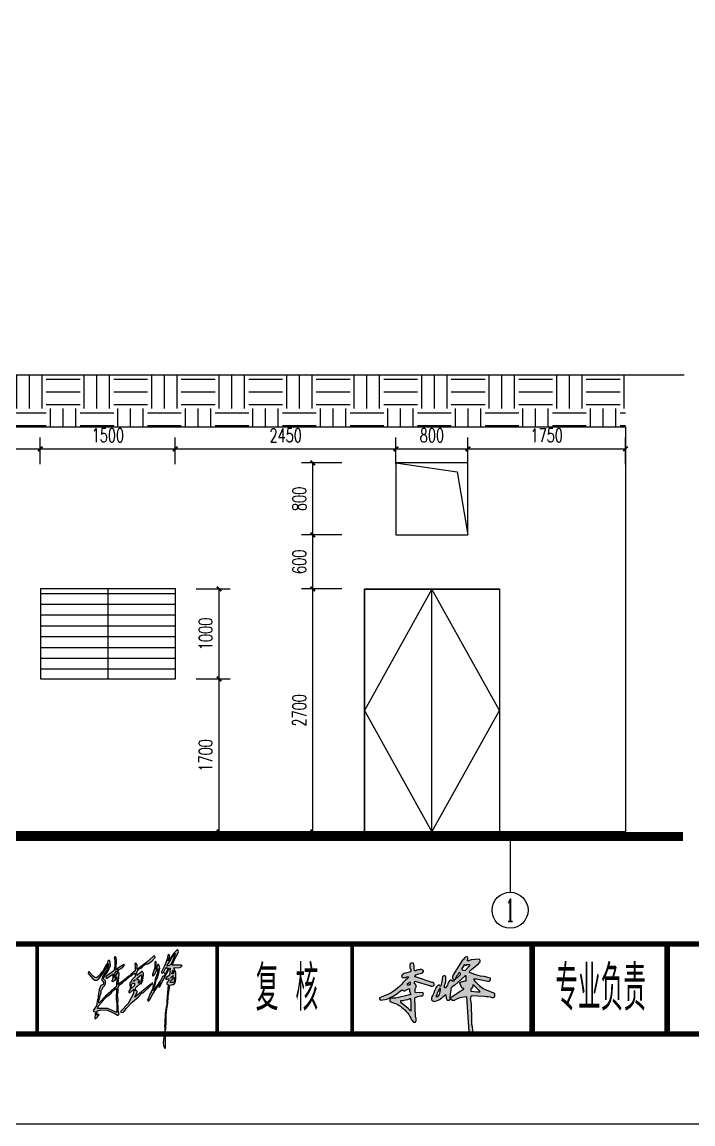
# Model space of a CAD drawing. Extents: x 45837 to 287007, y -98586 to 328021.
# Drawn here: x 144101 to 151556, y -39186 to -26942 of the extents above; entities that cross this region are included whole.
import ezdxf
from ezdxf.enums import TextEntityAlignment as Align

# ---------------------------------------------------------------- set-up
doc = ezdxf.new("R2010")
doc.units = 0
doc.header["$LTSCALE"] = 1000
doc.header["$MEASUREMENT"] = 0
for name, color, linetype in [('AXIS', 3, 'Continuous'), ('AXIS_TEXT', 7, 'Continuous'), ('DIM_SYMB', 3, 'Continuous'), ('HIDE_B', 7, 'Continuous'), ('PUB_DIM', 3, 'Continuous'), ('QQ', 8, 'Continuous'), ('WALL', 9, 'Continuous'), ('图框', 7, 'Continuous'), ('ＦＨＤＩ', 4, 'Continuous')]:
    doc.layers.add(name, color=color, linetype=linetype)
doc.styles.add('_TCH_AXIS', font='COMPLEX', dxfattribs={"bigfont": 'GBCBIG'})
doc.styles.add('COMPLEX', font='COMPLEX')
doc.styles.add('DIM_FONT', font='SIMPLEX', dxfattribs={"width": 0.7, "bigfont": 'GBCBIG'})
doc.styles.get("Standard").update_dxf_attribs({"font": 'gbenor.shx', "bigfont": 'gbcbig.shx'})
doc.dimstyles.new('DIMN50', dxfattribs={"dimscale": 0.5, "dimtxt": 300, "dimasz": 100, "dimexe": 250, "dimexo": 300, "dimgap": 150, "dimtad": 1, "dimdec": 0, "dimzin": 0, "dimdsep": 46, "dimtxsty": 'DIM_FONT', "dimblk": 'ARCHTICK', "dimcen": 0.09, "dimclrt": 7, "dimazin": 2, "dimtfac": 1, "dimtdec": 0, "dimtix": 1, "dimtmove": 2, "dimatfit": 3, "dimldrblk": 'ARCHTICK', "dimfxl": 0, "dimtolj": 1, "dimtzin": 0, "dimarcsym": 0})

# ---------------------------------------------------------------- blocks, each defined once
blk = doc.blocks.new('dwe')
at = {"linetype": 'Continuous'}
h = blk.add_hatch(color=256, dxfattribs=at)
h.paths.add_polyline_path([(32168.211, 20455.517), (32168.241, 20455.539, -0.076928), (32168.279, 20455.581, 0.343108), (32168.261, 20455.634), (32168.259, 20455.641), (32168.098, 20455.626, 0.082763), (32168.019, 20455.601), (32167.999, 20455.601), (32167.999, 20455.631), (32168.009, 20455.631), (32168.009, 20455.681, 0.433644), (32167.913, 20455.649, -0.083988), (32167.883, 20455.609), (32167.683, 20455.289, 0.241959), (32167.666, 20455.209, 0.088677), (32167.692, 20455.188), (32167.728, 20455.205, 0.005615), (32167.732, 20455.206), (32167.753, 20455.259, 0.154483), (32167.799, 20455.331, -1.209197), (32167.826, 20455.284, -0.109257), (32167.801, 20455.257, -0.116079), (32167.732, 20455.206), (32167.724, 20455.186, 0.148804), (32167.689, 20455.151), (32167.659, 20455.151), (32167.656, 20455.159, 0.636863), (32167.601, 20455.159, 0.220295), (32167.554, 20455.063), (32167.509, 20455.001), (32167.489, 20455.001), (32167.489, 20455.061), (32167.503, 20455.09), (32167.519, 20455.141), (32167.519, 20455.251), (32167.506, 20455.259, 0.524003), (32167.444, 20455.25), (32167.434, 20455.191), (32167.409, 20455.041), (32167.389, 20455.041), (32167.386, 20455.049, 0.551868), (32167.326, 20455.044, 0.11852), (32167.275, 20454.953, 0.071169), (32167.244, 20454.872), (32167.226, 20454.844, 0.10155), (32167.204, 20454.793, 0.705859), (32167.28, 20454.707, 0.161527), (32167.499, 20454.851), (32167.519, 20454.851), (32167.524, 20454.772), (32167.541, 20454.744), (32167.549, 20454.731), (32167.599, 20454.731), (32167.609, 20454.751), (32167.639, 20454.751), (32167.649, 20454.731), (32167.709, 20454.731, -0.124355), (32167.928, 20454.806), (32167.979, 20454.811), (32168.014, 20454.241), (32168.024, 20454.042, 0.594077), (32168.096, 20454.014, 0.243104), (32168.119, 20454.081, -0.084195), (32168.094, 20454.301), (32168.084, 20454.631), (32168.074, 20454.731), (32168.069, 20454.731, -0.200858), (32168.089, 20454.831), (32168.369, 20454.816, -0.063439), (32168.549, 20454.791, 0.343108), (32168.601, 20454.809), (32168.609, 20454.811), (32168.609, 20454.881), (32168.397, 20454.957), (32168.381, 20454.965, -0.084673), (32168.261, 20455.054, 0.071442), (32168.234, 20455.076), (32168.191, 20455.124, -0.149027), (32168.139, 20455.201), (32168.199, 20455.201), (32168.449, 20455.151), (32168.489, 20455.151, -0.295923), (32168.509, 20455.171), (32168.509, 20455.221), (32168.368, 20455.256), (32168.29, 20455.266, -0.064135), (32168.087, 20455.327), (32168.039, 20455.341, -0.249173), (32168.071, 20455.399), (32168.086, 20455.414)])
h.paths.add_polyline_path([(32168.049, 20455.491), (32168.041, 20455.489), (32167.949, 20455.391), (32167.869, 20455.401), (32167.869, 20455.431), (32167.886, 20455.454), (32167.915, 20455.493), (32167.919, 20455.511), (32167.949, 20455.511), (32167.949, 20455.501), (32167.969, 20455.501), (32167.969, 20455.511), (32168.049, 20455.511)], flags=16)
h.paths.add_polyline_path([(32167.969, 20455.271), (32167.969, 20455.161), (32167.938, 20455.156, 0.064743), (32167.841, 20455.127, 0.693991), (32167.834, 20455.09), (32167.851, 20455.054), (32167.87, 20455.006), (32167.897, 20454.997), (32167.919, 20454.991), (32167.919, 20454.971, 0.179878), (32167.871, 20454.949), (32167.851, 20454.937), (32167.636, 20454.794), (32167.629, 20454.771), (32167.609, 20454.771), (32167.614, 20454.872), (32167.624, 20454.951, -0.325645), (32167.681, 20455.039), (32167.716, 20455.064), (32167.936, 20455.264), (32167.939, 20455.271)], flags=16)
h.paths.add_polyline_path([(32168.119, 20455.071, -0.181335), (32168.156, 20455.049), (32168.173, 20455.023), (32168.266, 20454.939), (32168.279, 20454.911), (32168.22, 20454.916), (32168.069, 20454.931), (32168.069, 20454.981, 0.293881)], flags=16)
h.paths.add_polyline_path([(32167.399, 20454.991), (32167.399, 20454.961), (32167.384, 20454.882, -0.295272), (32167.299, 20454.801), (32167.299, 20454.831, 0.067267), (32167.325, 20454.883), (32167.343, 20454.93, 0.163021), (32167.369, 20454.971), (32167.379, 20454.966), (32167.379, 20454.991)], flags=16)
h = blk.add_hatch(color=256, dxfattribs=at)
h.paths.add_polyline_path([(32166.859, 20455.021, 0.138813), (32166.844, 20455.08, 0.305012), (32166.819, 20455.091, -0.192582), (32166.829, 20455.151), (32167.178, 20455.047), (32167.179, 20455.041, 0.254771), (32167.259, 20455.061, 0.439902), (32167.211, 20455.125), (32166.866, 20455.239, 0.288836), (32166.829, 20455.251, -0.33185), (32166.89, 20455.307), (32166.978, 20455.326, 0.248777), (32167.013, 20455.359), (32167.019, 20455.361), (32167.019, 20455.391), (32167.006, 20455.399, 0.156902), (32166.949, 20455.421, -0.226549), (32166.938, 20455.406, 0.203273), (32166.849, 20455.381), (32166.819, 20455.381), (32166.814, 20455.442, 0.141014), (32166.799, 20455.551, 0.181335), (32166.719, 20455.531), (32166.719, 20455.441, -0.388078), (32166.731, 20455.359), (32166.62, 20455.327, 0.123602), (32166.566, 20455.304, 0.460019), (32166.549, 20455.231), (32166.619, 20455.231), (32166.649, 20455.251), (32166.689, 20455.251), (32166.689, 20455.231), (32166.656, 20455.204), (32166.631, 20455.179, -0.071068), (32166.566, 20455.124, -0.129017), (32166.191, 20454.837), (32166.039, 20454.781, 0.313509), (32166.056, 20454.739), (32166.059, 20454.731, 0.126518), (32166.277, 20454.786), (32166.297, 20454.795, 0.073631), (32166.529, 20454.951), (32166.569, 20454.951), (32166.569, 20454.941, 0.306384), (32166.63, 20454.957, 0.101225), (32166.689, 20454.981), (32166.709, 20454.981, 0.192884), (32166.729, 20454.881), (32166.729, 20454.851), (32166.711, 20454.847), (32166.409, 20454.771), (32166.289, 20454.771, -0.295923), (32166.269, 20454.751), (32166.269, 20454.701), (32166.39, 20454.656), (32166.417, 20454.647, -0.097505), (32166.536, 20454.569, -0.139219), (32166.756, 20454.289), (32166.799, 20454.241), (32166.839, 20454.241), (32166.859, 20454.271), (32166.859, 20454.331), (32166.844, 20454.36), (32166.829, 20454.781), (32166.857, 20454.795, -0.122446), (32166.998, 20454.826, 0.488889), (32166.999, 20454.901), (32166.839, 20454.891, -0.138685), (32166.834, 20454.962, -0.251793)])
h.paths.add_polyline_path([(32166.729, 20455.081), (32166.7, 20455.077), (32166.699, 20455.071), (32166.659, 20455.071), (32166.659, 20455.091, 0.200858), (32166.699, 20455.121), (32166.729, 20455.121)], flags=16)
h.paths.add_polyline_path([(32166.739, 20454.761), (32166.744, 20454.652), (32166.749, 20454.491, -0.10594), (32166.681, 20454.544), (32166.676, 20454.549), (32166.527, 20454.677), (32166.509, 20454.681), (32166.509, 20454.711, 0.075528), (32166.718, 20454.756)], flags=16)
at = {"color": 7, "linetype": 'Continuous'}
for points in [[(32167.692, 20455.188), (32167.728, 20455.205, 0.121773), (32167.801, 20455.257, 0.109257), (32167.826, 20455.284, 1.209197), (32167.799, 20455.331, -0.154483), (32167.753, 20455.259), (32167.724, 20455.186, 0.148804), (32167.689, 20455.151), (32167.659, 20455.151), (32167.656, 20455.159, 0.636863), (32167.601, 20455.159, 0.220295), (32167.554, 20455.063), (32167.509, 20455.001), (32167.489, 20455.001), (32167.489, 20455.061), (32167.503, 20455.09), (32167.519, 20455.141), (32167.519, 20455.251), (32167.506, 20455.259, 0.524003), (32167.444, 20455.25), (32167.434, 20455.191), (32167.409, 20455.041), (32167.389, 20455.041), (32167.386, 20455.049, 0.551868), (32167.326, 20455.044, 0.11852), (32167.275, 20454.953, 0.071169), (32167.244, 20454.872), (32167.226, 20454.844, 0.10155), (32167.204, 20454.793, 0.705859), (32167.28, 20454.707, 0.161527), (32167.499, 20454.851), (32167.519, 20454.851), (32167.524, 20454.772), (32167.541, 20454.744), (32167.549, 20454.731), (32167.599, 20454.731), (32167.609, 20454.751), (32167.639, 20454.751), (32167.649, 20454.731), (32167.709, 20454.731, -0.124355), (32167.928, 20454.806), (32167.979, 20454.811), (32168.014, 20454.241), (32168.024, 20454.042, 0.594077), (32168.096, 20454.014, 0.243104), (32168.119, 20454.081, -0.084195), (32168.094, 20454.301), (32168.084, 20454.631), (32168.074, 20454.731), (32168.069, 20454.731, -0.200858), (32168.089, 20454.831), (32168.369, 20454.816, -0.063439), (32168.549, 20454.791, 0.343108), (32168.601, 20454.809), (32168.609, 20454.811), (32168.609, 20454.881), (32168.397, 20454.957), (32168.381, 20454.965, -0.084673), (32168.261, 20455.054, 0.071442), (32168.234, 20455.076), (32168.191, 20455.124, -0.149027), (32168.139, 20455.201), (32168.199, 20455.201), (32168.449, 20455.151), (32168.489, 20455.151, -0.295923), (32168.509, 20455.171), (32168.509, 20455.221), (32168.368, 20455.256), (32168.29, 20455.266, -0.064135), (32168.087, 20455.327), (32168.039, 20455.341, -0.249173), (32168.071, 20455.399), (32168.086, 20455.414), (32168.211, 20455.517), (32168.241, 20455.539, -0.076928), (32168.279, 20455.581, 0.343108), (32168.261, 20455.634), (32168.259, 20455.641), (32168.098, 20455.626, 0.082763), (32168.019, 20455.601), (32167.999, 20455.601), (32167.999, 20455.631), (32168.009, 20455.631), (32168.009, 20455.681, 0.433644), (32167.913, 20455.649, -0.083988), (32167.883, 20455.609), (32167.683, 20455.289, 0.241959), (32167.666, 20455.209, 0.088677), (32167.692, 20455.188, 0.088677)], [(32167.379, 20454.966), (32167.369, 20454.971, -0.163021), (32167.343, 20454.93), (32167.325, 20454.883, -0.067267), (32167.299, 20454.831), (32167.299, 20454.801, 0.295272), (32167.384, 20454.882), (32167.399, 20454.961), (32167.399, 20454.991), (32167.379, 20454.991), (32167.379, 20454.966)]]:
    blk.add_lwpolyline(points, format="xyb", close=True, dxfattribs=at)
for points in [[(32166.289, 20454.771, -0.295923), (32166.269, 20454.751), (32166.269, 20454.701), (32166.39, 20454.656), (32166.417, 20454.647, -0.097505), (32166.536, 20454.569, -0.139219), (32166.756, 20454.289), (32166.799, 20454.241), (32166.839, 20454.241), (32166.859, 20454.271), (32166.859, 20454.331), (32166.844, 20454.36), (32166.829, 20454.781), (32166.857, 20454.795, -0.122446), (32166.998, 20454.826, 0.488889), (32166.999, 20454.901), (32166.839, 20454.891, -0.138685), (32166.834, 20454.962, -0.251793), (32166.859, 20455.021, 0.138813), (32166.844, 20455.08, 0.305012), (32166.819, 20455.091, -0.192582), (32166.829, 20455.151), (32167.178, 20455.047), (32167.179, 20455.041, 0.254771), (32167.259, 20455.061, 0.439902), (32167.211, 20455.125), (32166.866, 20455.239, 0.288836), (32166.829, 20455.251, -0.33185), (32166.89, 20455.307), (32166.978, 20455.326, 0.248777), (32167.013, 20455.359), (32167.019, 20455.361), (32167.019, 20455.391), (32167.006, 20455.399, 0.156902), (32166.949, 20455.421, -0.226549), (32166.938, 20455.406, 0.203273), (32166.849, 20455.381), (32166.819, 20455.381), (32166.814, 20455.442, 0.141014), (32166.799, 20455.551, 0.181335), (32166.719, 20455.531), (32166.719, 20455.441, -0.388078), (32166.731, 20455.359), (32166.62, 20455.327, 0.123602), (32166.566, 20455.304, 0.460019), (32166.549, 20455.231), (32166.619, 20455.231), (32166.649, 20455.251), (32166.689, 20455.251), (32166.689, 20455.231), (32166.656, 20455.204), (32166.631, 20455.179, -0.071068), (32166.566, 20455.124, -0.129017), (32166.191, 20454.837), (32166.039, 20454.781, 0.313509), (32166.056, 20454.739), (32166.059, 20454.731, 0.126518), (32166.277, 20454.786), (32166.297, 20454.795, 0.073631), (32166.529, 20454.951), (32166.569, 20454.951), (32166.569, 20454.941, 0.306384), (32166.63, 20454.957, 0.101225), (32166.689, 20454.981), (32166.709, 20454.981, 0.192884), (32166.729, 20454.881), (32166.729, 20454.851), (32166.711, 20454.847), (32166.409, 20454.771), (32166.289, 20454.771), (32166.279, 20454.781)], [(32167.629, 20454.771), (32167.636, 20454.794), (32167.851, 20454.937), (32167.871, 20454.949, -0.179878), (32167.919, 20454.971), (32167.919, 20454.991), (32167.897, 20454.997), (32167.87, 20455.006), (32167.851, 20455.054), (32167.834, 20455.09, -0.693991), (32167.841, 20455.127, -0.064743), (32167.938, 20455.156), (32167.969, 20455.161), (32167.969, 20455.271), (32167.939, 20455.271), (32167.936, 20455.264), (32167.716, 20455.064), (32167.681, 20455.039, 0.325645), (32167.624, 20454.951), (32167.614, 20454.872), (32167.609, 20454.771), (32167.629, 20454.771)], [(32166.699, 20455.071), (32166.7, 20455.077), (32166.729, 20455.081), (32166.729, 20455.121), (32166.699, 20455.121, -0.200858), (32166.659, 20455.091), (32166.659, 20455.071), (32166.699, 20455.071)], [(32168.279, 20454.911), (32168.266, 20454.939), (32168.173, 20455.023), (32168.156, 20455.049, 0.181335), (32168.119, 20455.071, -0.293881), (32168.069, 20454.981), (32168.069, 20454.931), (32168.22, 20454.916), (32168.279, 20454.911)], [(32166.749, 20454.491), (32166.744, 20454.652), (32166.739, 20454.761), (32166.718, 20454.756, -0.075528), (32166.509, 20454.711), (32166.509, 20454.681), (32166.527, 20454.677), (32166.676, 20454.549), (32166.681, 20454.544, 0.10594), (32166.749, 20454.491)]]:
    blk.add_lwpolyline(points, format="xyb", dxfattribs=at)
blk.add_lwpolyline([(32167.949, 20455.391), (32168.041, 20455.489), (32168.049, 20455.491), (32168.049, 20455.511), (32167.969, 20455.511), (32167.969, 20455.501), (32167.949, 20455.501), (32167.949, 20455.511), (32167.919, 20455.511), (32167.915, 20455.493), (32167.886, 20455.454), (32167.869, 20455.431), (32167.869, 20455.401), (32167.949, 20455.391)], dxfattribs=at)
blk = doc.blocks.new('chf')
at = {"linetype": 'Continuous'}
h = blk.add_hatch(color=4, dxfattribs=at)
h.paths.add_polyline_path([(283, 254), (289, 260), (293, 268), (292, 278), (288, 281), (286, 285), (288, 291), (301, 310), (310, 331), (309, 343), (305, 349), (301, 347), (298, 338), (292, 329), (282, 309), (279, 307), (272, 296), (261, 288), (256, 289), (250, 293), (236, 309), (233, 308), (232, 303), (248, 284), (256, 280), (263, 280), (269, 284), (286, 306), (304, 336), (298, 317), (284, 296), (279, 281), (286, 272), (286, 267), (284, 264), (276, 261), (271, 247), (267, 225), (267, 216), (265, 212), (261, 191), (250, 174), (252, 171), (258, 170), (255, 150), (255, 147), (258, 145), (265, 152), (270, 160), (266, 162), (264, 158), (262, 159), (264, 173), (276, 176), (298, 175), (323, 165), (334, 158), (336, 158), (340, 163), (337, 173), (337, 188), (335, 198), (336, 210), (334, 231), (336, 238), (336, 255), (341, 263), (351, 270), (356, 276), (363, 279), (377, 292), (384, 296), (387, 300), (396, 304), (396, 292), (383, 280), (383, 273), (379, 273), (377, 270), (378, 248), (373, 241), (373, 237), (377, 236), (391, 248), (390, 233), (371, 199), (346, 172), (346, 167), (355, 169), (361, 175), (364, 181), (385, 203), (406, 220), (420, 235), (423, 236), (449, 260), (452, 265), (450, 266), (411, 233), (394, 221), (403, 238), (401, 244), (396, 242), (398, 254), (401, 258), (403, 258), (414, 268), (416, 267), (419, 270), (419, 273), (422, 278), (421, 283), (423, 286), (424, 302), (421, 310), (419, 310), (402, 296), (401, 304), (403, 310), (410, 319), (419, 322), (425, 330), (435, 336), (439, 336), (454, 347), (465, 358), (464, 363), (463, 364), (458, 362), (436, 342), (403, 317), (403, 333), (398, 339), (394, 336), (396, 325), (396, 312), (380, 299), (376, 294), (373, 294), (359, 281), (337, 264), (340, 301), (338, 308), (335, 309), (323, 288), (326, 305), (331, 311), (353, 325), (359, 332), (356, 334), (334, 320), (332, 317), (327, 316), (329, 320), (331, 348), (330, 357), (327, 361), (325, 361), (323, 358), (325, 350), (325, 328), (322, 312), (297, 295), (294, 291), (294, 288), (296, 286), (299, 286), (301, 289), (319, 301), (317, 281), (315, 278), (315, 276), (318, 275), (326, 281), (329, 286), (329, 290), (332, 291), (331, 258), (292, 224), (270, 201), (268, 202), (269, 209), (273, 217), (272, 220), (278, 236), (278, 245), (282, 249)])
h.paths.add_polyline_path([(297, 223), (304, 227), (313, 235), (313, 237), (318, 243), (329, 251), (331, 250), (330, 213), (332, 197), (332, 167), (299, 181), (265, 181), (268, 190), (286, 210), (287, 213)], flags=16)
h.paths.add_polyline_path([(382, 251), (383, 264), (386, 268), (389, 269), (393, 269), (393, 261)], flags=16)
h.paths.add_polyline_path([(390, 277), (394, 281), (395, 281), (395, 279), (392, 276)], flags=16)
h.paths.add_polyline_path([(402, 280), (402, 287), (416, 298), (417, 298), (418, 296), (416, 278), (408, 269), (406, 269), (409, 275), (409, 280), (407, 282)], flags=16)
h.paths.add_polyline_path([(508, 291), (506, 291), (501, 285), (503, 282), (513, 285), (512, 279), (506, 270), (506, 266), (510, 264), (505, 209), (505, 193), (503, 188), (503, 180), (501, 176), (502, 171), (500, 166), (499, 129), (497, 121), (499, 112), (497, 93), (498, 83), (495, 80), (493, 63), (494, 51), (499, 43), (501, 44), (501, 98), (503, 132), (503, 159), (505, 180), (509, 199), (510, 223), (516, 262), (525, 265), (530, 264), (534, 270), (537, 283), (537, 305), (530, 322), (551, 324), (559, 328), (556, 332), (524, 332), (533, 354), (544, 372), (546, 379), (544, 385), (542, 386), (530, 373), (511, 345), (510, 347), (513, 352), (513, 356), (515, 358), (516, 363), (512, 369), (509, 366), (508, 356), (499, 332), (486, 306), (490, 304), (495, 309), (503, 325), (506, 321), (510, 321), (498, 297), (494, 292), (493, 294), (490, 292), (487, 283), (477, 269), (479, 267), (483, 271), (477, 258), (478, 255), (481, 257), (504, 302), (507, 305), (515, 321), (517, 321), (515, 297)])
h.paths.add_polyline_path([(520, 290), (526, 295), (527, 296), (527, 293), (519, 286)], flags=16)
h.paths.add_polyline_path([(523, 301), (526, 313), (527, 314), (530, 307), (526, 302)], flags=16)
h.paths.add_polyline_path([(530, 289), (532, 289), (531, 275), (528, 272), (517, 272), (521, 279), (526, 283)], flags=16)
h.paths.add_polyline_path([(507, 328), (507, 332), (517, 345), (524, 359), (535, 371), (536, 372), (524, 343), (518, 333), (514, 330)], flags=16)
h.paths.add_polyline_path([(467, 317), (469, 325), (468, 343), (466, 344), (464, 342), (464, 323), (459, 310), (456, 299), (456, 296), (458, 294), (464, 300), (471, 315), (475, 320), (472, 302), (465, 282), (463, 269), (457, 256), (457, 251), (451, 240), (451, 236), (448, 233), (442, 217), (438, 211), (439, 207), (446, 212), (454, 228), (478, 264), (477, 268), (458, 243), (459, 250), (465, 263), (470, 282), (474, 290), (474, 295), (476, 298), (481, 321), (479, 331), (476, 334), (474, 334), (469, 319)])
h.paths.add_polyline_path([(499, 304), (498, 305), (496, 303), (497, 301)], flags=17)
h.paths.add_polyline_path([(457, 269), (455, 270), (452, 266), (454, 265)], flags=17)
at = {"color": 4, "linetype": 'Continuous', "elevation": 15644317}
for points in [[(544, 385), (542, 386), (530, 373), (511, 345), (510, 347), (513, 352), (513, 356), (515, 358), (516, 363), (512, 369), (509, 366), (508, 356), (499, 332), (486, 306), (490, 304), (495, 309), (503, 325), (506, 321), (510, 321), (498, 297), (494, 292), (493, 294), (490, 292), (487, 283), (477, 269), (479, 267), (483, 271), (477, 258), (478, 255), (481, 257), (504, 302), (507, 305), (515, 321), (517, 321), (515, 297), (508, 291), (506, 291), (501, 285), (503, 282), (513, 285), (512, 279), (506, 270), (506, 266), (510, 264), (505, 209), (505, 193), (503, 188), (503, 180), (501, 176), (502, 171), (500, 166), (499, 129), (497, 121), (499, 112), (497, 93), (498, 83), (495, 80), (493, 63), (494, 51), (499, 43), (501, 44), (501, 98), (503, 132), (503, 159), (505, 180), (509, 199), (510, 223), (516, 262), (525, 265), (530, 264), (534, 270), (537, 283), (537, 305), (530, 322), (551, 324), (559, 328), (556, 332), (524, 332), (533, 354), (544, 372), (546, 379), (544, 385)], [(464, 363), (463, 364), (458, 362), (436, 342), (403, 317), (403, 333), (398, 339), (394, 336), (396, 325), (396, 312), (380, 299), (376, 294), (373, 294), (359, 281), (337, 264), (340, 301), (338, 308), (335, 309), (323, 288), (326, 305), (331, 311), (353, 325), (359, 332), (356, 334), (334, 320), (332, 317), (327, 316), (329, 320), (331, 348), (330, 357), (327, 361), (325, 361), (323, 358), (325, 350), (325, 328), (322, 312), (297, 295), (294, 291), (294, 288), (296, 286), (299, 286), (301, 289), (319, 301), (317, 281), (315, 278), (315, 276), (318, 275), (326, 281), (329, 286), (329, 290), (332, 291), (331, 258), (292, 224), (270, 201), (268, 202), (269, 209), (273, 217), (272, 220), (278, 236), (278, 245), (282, 249), (283, 254), (289, 260), (293, 268), (292, 278), (288, 281), (286, 285), (288, 291), (301, 310), (310, 331), (309, 343), (305, 349), (301, 347), (298, 338), (292, 329), (282, 309), (279, 307), (272, 296), (261, 288), (256, 289), (250, 293), (236, 309), (233, 308), (232, 303), (248, 284), (256, 280), (263, 280), (269, 284), (286, 306), (304, 336), (298, 317), (284, 296), (279, 281), (286, 272), (286, 267), (284, 264), (276, 261), (271, 247), (267, 225), (267, 216), (265, 212), (261, 191), (250, 174), (252, 171), (258, 170), (255, 150), (255, 147), (258, 145), (265, 152), (270, 160), (266, 162), (264, 158), (262, 159), (264, 173), (276, 176), (298, 175), (323, 165), (334, 158), (336, 158), (340, 163), (337, 173), (337, 188), (335, 198), (336, 210), (334, 231), (336, 238), (336, 255), (341, 263), (351, 270), (356, 276), (363, 279), (377, 292), (384, 296), (387, 300), (396, 304), (396, 292), (383, 280), (383, 273), (379, 273), (377, 270), (378, 248), (373, 241), (373, 237), (377, 236), (391, 248), (390, 233), (371, 199), (346, 172), (346, 167), (355, 169), (361, 175), (364, 181), (385, 203), (406, 220), (420, 235), (423, 236), (449, 260), (452, 265), (450, 266), (411, 233), (394, 221), (403, 238), (401, 244), (396, 242), (398, 254), (401, 258), (403, 258), (414, 268), (416, 267), (419, 270), (419, 273), (422, 278), (421, 283), (423, 286), (424, 302), (421, 310), (419, 310), (402, 296), (401, 304), (403, 310), (410, 319), (419, 322), (425, 330), (435, 336), (439, 336), (454, 347), (465, 358), (464, 363)], [(535, 371), (536, 372), (524, 343), (518, 333), (514, 330), (507, 328), (507, 332), (517, 345), (524, 359), (535, 371)], [(468, 343), (466, 344), (464, 342), (464, 323), (459, 310), (456, 299), (456, 296), (458, 294), (464, 300), (471, 315), (475, 320), (472, 302), (465, 282), (463, 269), (457, 256), (457, 251), (451, 240), (451, 236), (448, 233), (442, 217), (438, 211), (439, 207), (446, 212), (454, 228), (478, 264), (477, 268), (458, 243), (459, 250), (465, 263), (470, 282), (474, 290), (474, 295), (476, 298), (481, 321), (479, 331), (476, 334), (474, 334), (469, 319), (467, 317), (469, 325), (468, 343)], [(526, 313), (527, 314), (530, 307), (526, 302), (523, 301), (526, 313)], [(389, 269), (393, 269), (393, 261), (382, 251), (383, 264), (386, 268), (389, 269)], [(394, 281), (395, 281), (395, 279), (392, 276), (390, 277), (394, 281)], [(416, 298), (417, 298), (418, 296), (416, 278), (408, 269), (406, 269), (409, 275), (409, 280), (407, 282), (402, 280), (402, 287), (416, 298)], [(457, 269), (455, 270), (452, 266), (454, 265), (457, 269)], [(499, 304), (498, 305), (496, 303), (497, 301), (499, 304)], [(530, 289), (532, 289), (531, 275), (528, 272), (517, 272), (521, 279), (526, 283), (530, 289)], [(526, 295), (527, 296), (527, 293), (519, 286), (520, 290), (526, 295)], [(329, 251), (331, 250), (330, 213), (332, 197), (332, 167), (299, 181), (265, 181), (268, 190), (286, 210), (287, 213), (297, 223), (304, 227), (313, 235), (313, 237), (318, 243), (329, 251)]]:
    blk.add_lwpolyline(points, dxfattribs=at)
blk = doc.blocks.new('_ArchTick')
at = {"color": 0, "linetype": 'ByBlock', "const_width": 0.4}
blk.add_lwpolyline([(-0.5, -0.5), (0.5, 0.5)], dxfattribs=at)
blk = doc.blocks.new('*D329')
at = {"layer": 'Defpoints', "color": 0}
for p in [(150805, -31685), (149055, -32006), (150805, -32006)]:
    blk.add_point(p, dxfattribs=at)
at = {"layer": 'PUB_DIM', "color": 0, "lineweight": -2}
for p, q in [((149055, -31856), (149055, -31560)), ((150805, -31856), (150805, -31560)), ((149055, -31685), (150805, -31685))]:
    blk.add_line(p, q, dxfattribs=at)
at = {"layer": 'PUB_DIM', "color": 0, "lineweight": -2, "xscale": 50, "yscale": 50, "zscale": 50, "rotation": 180}
blk.add_blockref('_ArchTick', (149055, -31685), dxfattribs=at)
at = {"layer": 'PUB_DIM', "color": 0, "lineweight": -2, "xscale": 50, "yscale": 50, "zscale": 50}
blk.add_blockref('_ArchTick', (150805, -31685), dxfattribs=at)
at = {"layer": 'PUB_DIM', "color": 7, "insert": (149930, -31535), "char_height": 150, "attachment_point": 5, "style": 'DIM_FONT'}
blk.add_mtext('\\A1;1750', dxfattribs=at)
blk = doc.blocks.new('*D330')
at = {"layer": 'Defpoints', "color": 0}
for p in [(149055, -31685), (148255, -32006), (149055, -32006)]:
    blk.add_point(p, dxfattribs=at)
at = {"layer": 'PUB_DIM', "color": 0, "lineweight": -2}
for p, q in [((148255, -31856), (148255, -31560)), ((149055, -31856), (149055, -31560)), ((148255, -31685), (149055, -31685))]:
    blk.add_line(p, q, dxfattribs=at)
at = {"layer": 'PUB_DIM', "color": 0, "lineweight": -2, "xscale": 50, "yscale": 50, "zscale": 50, "rotation": 180}
blk.add_blockref('_ArchTick', (148255, -31685), dxfattribs=at)
at = {"layer": 'PUB_DIM', "color": 0, "lineweight": -2, "xscale": 50, "yscale": 50, "zscale": 50}
blk.add_blockref('_ArchTick', (149055, -31685), dxfattribs=at)
at = {"layer": 'PUB_DIM', "color": 7, "insert": (148655, -31535), "char_height": 150, "attachment_point": 5, "style": 'DIM_FONT'}
blk.add_mtext('\\A1;800', dxfattribs=at)
blk = doc.blocks.new('*D331')
at = {"layer": 'Defpoints', "color": 0}
for p in [(148255, -31685), (145804, -32006), (148255, -32006)]:
    blk.add_point(p, dxfattribs=at)
at = {"layer": 'PUB_DIM', "color": 0, "lineweight": -2}
for p, q in [((145804, -31856), (145804, -31560)), ((148255, -31856), (148255, -31560)), ((145804, -31685), (148255, -31685))]:
    blk.add_line(p, q, dxfattribs=at)
at = {"layer": 'PUB_DIM', "color": 0, "lineweight": -2, "xscale": 50, "yscale": 50, "zscale": 50, "rotation": 180}
blk.add_blockref('_ArchTick', (145804, -31685), dxfattribs=at)
at = {"layer": 'PUB_DIM', "color": 0, "lineweight": -2, "xscale": 50, "yscale": 50, "zscale": 50}
blk.add_blockref('_ArchTick', (148255, -31685), dxfattribs=at)
at = {"layer": 'PUB_DIM', "color": 7, "insert": (147030, -31535), "char_height": 150, "attachment_point": 5, "style": 'DIM_FONT'}
blk.add_mtext('\\A1;2450', dxfattribs=at)
blk = doc.blocks.new('*D332')
at = {"layer": 'Defpoints', "color": 0}
for p in [(145804, -31685), (144304, -32006), (145804, -32006)]:
    blk.add_point(p, dxfattribs=at)
at = {"layer": 'PUB_DIM', "color": 0, "lineweight": -2}
for p, q in [((144304, -31856), (144304, -31560)), ((145804, -31856), (145804, -31560)), ((144304, -31685), (145804, -31685))]:
    blk.add_line(p, q, dxfattribs=at)
at = {"layer": 'PUB_DIM', "color": 0, "lineweight": -2, "xscale": 50, "yscale": 50, "zscale": 50, "rotation": 180}
blk.add_blockref('_ArchTick', (144304, -31685), dxfattribs=at)
at = {"layer": 'PUB_DIM', "color": 0, "lineweight": -2, "xscale": 50, "yscale": 50, "zscale": 50}
blk.add_blockref('_ArchTick', (145804, -31685), dxfattribs=at)
at = {"layer": 'PUB_DIM', "color": 7, "insert": (145054, -31535), "char_height": 150, "attachment_point": 5, "style": 'DIM_FONT'}
blk.add_mtext('\\A1;1500', dxfattribs=at)
blk = doc.blocks.new('*D333')
at = {"layer": 'Defpoints', "color": 0}
for p in [(144304, -31685), (141005, -32006), (144304, -32006)]:
    blk.add_point(p, dxfattribs=at)
at = {"layer": 'PUB_DIM', "color": 0, "lineweight": -2}
for p, q in [((141005, -31856), (141005, -31560)), ((144304, -31856), (144304, -31560)), ((141005, -31685), (144304, -31685))]:
    blk.add_line(p, q, dxfattribs=at)
at = {"layer": 'PUB_DIM', "color": 0, "lineweight": -2, "xscale": 50, "yscale": 50, "zscale": 50, "rotation": 180}
blk.add_blockref('_ArchTick', (141005, -31685), dxfattribs=at)
at = {"layer": 'PUB_DIM', "color": 0, "lineweight": -2, "xscale": 50, "yscale": 50, "zscale": 50}
blk.add_blockref('_ArchTick', (144304, -31685), dxfattribs=at)
at = {"layer": 'PUB_DIM', "color": 7, "insert": (142655, -31535), "char_height": 150, "attachment_point": 5, "style": 'DIM_FONT'}
blk.add_mtext('\\A1;3300', dxfattribs=at)
blk = doc.blocks.new('*D339')
at = {"layer": 'Defpoints', "color": 0}
for p in [(145887, -33241), (146290, -33241), (145887, -34241)]:
    blk.add_point(p, dxfattribs=at)
at = {"layer": 'PUB_DIM', "color": 0, "lineweight": -2}
for p, q in [((146037, -33241), (146415, -33241)), ((146290, -34241), (146290, -33241)), ((146037, -34241), (146415, -34241))]:
    blk.add_line(p, q, dxfattribs=at)
at = {"layer": 'PUB_DIM', "color": 0, "lineweight": -2, "xscale": 50, "yscale": 50, "zscale": 50}
for p, rotation in [((146290, -33241), 90), ((146290, -34241), 270)]:
    blk.add_blockref('_ArchTick', p, dxfattribs=dict(at, rotation=rotation))
at = {"layer": 'PUB_DIM', "color": 7, "insert": (146140, -33741), "char_height": 150, "attachment_point": 5, "rotation": 90, "style": 'DIM_FONT'}
blk.add_mtext('\\A1;1000', dxfattribs=at)
blk = doc.blocks.new('*D340')
at = {"layer": 'Defpoints', "color": 0}
for p in [(145887, -34241), (146290, -34241), (145887, -35941)]:
    blk.add_point(p, dxfattribs=at)
at = {"layer": 'PUB_DIM', "color": 0, "lineweight": -2}
for p, q in [((146037, -34241), (146415, -34241)), ((146290, -35941), (146290, -34241)), ((146037, -35941), (146415, -35941))]:
    blk.add_line(p, q, dxfattribs=at)
at = {"layer": 'PUB_DIM', "color": 0, "lineweight": -2, "xscale": 50, "yscale": 50, "zscale": 50}
for p, rotation in [((146290, -34241), 90), ((146290, -35941), 270)]:
    blk.add_blockref('_ArchTick', p, dxfattribs=dict(at, rotation=rotation))
at = {"layer": 'PUB_DIM', "color": 7, "insert": (146140, -35091), "char_height": 150, "attachment_point": 5, "rotation": 90, "style": 'DIM_FONT'}
blk.add_mtext('\\A1;1700', dxfattribs=at)
blk = doc.blocks.new('*D341')
at = {"layer": 'Defpoints', "color": 0}
for p in [(147331, -31841), (147805, -31841), (147805, -32641)]:
    blk.add_point(p, dxfattribs=at)
at = {"layer": 'PUB_DIM', "color": 0, "lineweight": -2}
for p, q in [((147655, -31841), (147206, -31841)), ((147331, -32641), (147331, -31841)), ((147655, -32641), (147206, -32641))]:
    blk.add_line(p, q, dxfattribs=at)
at = {"layer": 'PUB_DIM', "color": 0, "lineweight": -2, "xscale": 50, "yscale": 50, "zscale": 50}
for p, rotation in [((147331, -31841), 90), ((147331, -32641), 270)]:
    blk.add_blockref('_ArchTick', p, dxfattribs=dict(at, rotation=rotation))
at = {"layer": 'PUB_DIM', "color": 7, "insert": (147181, -32241), "char_height": 150, "attachment_point": 5, "rotation": 90, "style": 'DIM_FONT'}
blk.add_mtext('\\A1;800', dxfattribs=at)
blk = doc.blocks.new('*D342')
at = {"layer": 'Defpoints', "color": 0}
for p in [(147331, -32641), (147805, -32641), (147805, -33240)]:
    blk.add_point(p, dxfattribs=at)
at = {"layer": 'PUB_DIM', "color": 0, "lineweight": -2}
for p, q in [((147655, -32641), (147206, -32641)), ((147331, -33240), (147331, -32641)), ((147655, -33240), (147206, -33240))]:
    blk.add_line(p, q, dxfattribs=at)
at = {"layer": 'PUB_DIM', "color": 0, "lineweight": -2, "xscale": 50, "yscale": 50, "zscale": 50}
for p, rotation in [((147331, -32641), 90), ((147331, -33240), 270)]:
    blk.add_blockref('_ArchTick', p, dxfattribs=dict(at, rotation=rotation))
at = {"layer": 'PUB_DIM', "color": 7, "insert": (147181, -32940), "char_height": 150, "attachment_point": 5, "rotation": 90, "style": 'DIM_FONT'}
blk.add_mtext('\\A1;600', dxfattribs=at)
blk = doc.blocks.new('*D343')
at = {"layer": 'Defpoints', "color": 0}
for p in [(147331, -33240), (147805, -33240), (147805, -35941)]:
    blk.add_point(p, dxfattribs=at)
at = {"layer": 'PUB_DIM', "color": 0, "lineweight": -2}
for p, q in [((147655, -33240), (147206, -33240)), ((147331, -35941), (147331, -33240)), ((147655, -35941), (147206, -35941))]:
    blk.add_line(p, q, dxfattribs=at)
at = {"layer": 'PUB_DIM', "color": 0, "lineweight": -2, "xscale": 50, "yscale": 50, "zscale": 50}
for p, rotation in [((147331, -33240), 90), ((147331, -35941), 270)]:
    blk.add_blockref('_ArchTick', p, dxfattribs=dict(at, rotation=rotation))
at = {"layer": 'PUB_DIM', "color": 7, "insert": (147181, -34590), "char_height": 150, "attachment_point": 5, "rotation": 90, "style": 'DIM_FONT'}
blk.add_mtext('\\A1;2700', dxfattribs=at)
blk = doc.blocks.new('_AXISO')
blk.add_circle((0, 0), 0.5)
at = {"layer": 'AXIS_TEXT', "style": 'COMPLEX', "width": 1.041667}
blk.add_attdef('A', text='', height=0.56, dxfattribs=at).set_placement((-0.25, -0.28), (0.25, -0.28), align=Align.FIT)

msp = doc.modelspace()

# ---------------------------------------------------------------- hatches: boundary and pattern name
h = msp.add_hatch()
h.set_pattern_fill('土壤', color=256, scale=100)
h.set_pattern_definition([(0, (-4130.4, -2690.5), (375, 375), [375, -375]), (0, (-4130.4, -2549.86), (375, 375), [375, -375]), (0, (-4130.4, -2409.24), (375, 375), [375, -375]), (90, (-4083.5, -2362.36), (-375, 375), [375, -375]), (90, (-3942.9, -2362.36), (-375, 375), [375, -375]), (90, (-3802.27, -2362.36), (-375, 375), [375, -375])])
h.paths.add_polyline_path([(130604.9, -30866.5), (150804.9, -30866.5), (150804.9, -31440.5), (130604.9, -31440.5)])
h = msp.add_hatch()
h.set_pattern_fill('玻璃', color=256, scale=100, style=0)
h.set_pattern_definition([(0, (-45605.04, -2570.49), (0, 120), [])])
h.paths.add_polyline_path([(145054.4, -34241), (145804.4, -34241), (145804.4, -33241), (145054.4, -33241)])
h.paths.add_polyline_path([(144304.4, -34241), (145054.4, -34241), (145054.4, -33241), (144304.4, -33241)])

# ---------------------------------------------------------------- linework, layer by layer
for p, q in [((145054.4, -33241), (145054.4, -34241)), ((149404.8, -33242), (147904.8, -33242)), ((148654.8, -33242), (147904.8, -34590.4)), ((148654.8, -35940.5), (148654.8, -33242)), ((149404.8, -34590.4), (148654.8, -33242)), ((147904.8, -34590.4), (148654.8, -35940.5)), ((148654.8, -35940.5), (149404.8, -34590.4))]:
    msp.add_line(p, q)
for points in [[(130604.9, -31440.5), (150804.9, -31440.5), (150804.9, -35940.5), (130604.9, -35940.5)], [(149054.8, -31840.5), (148254.8, -31840.5), (148254.8, -32640.5), (149054.8, -32640.5)], [(145804.4, -33241), (144304.4, -33241), (144304.4, -34241), (145804.4, -34241)], [(147904.8, -33242), (149404.8, -33242), (149404.8, -35940.5), (147904.8, -35940.5)]]:
    msp.add_lwpolyline(points, close=True)
msp.add_lwpolyline([(148254.8, -31840.5), (148937, -31939.7), (149054.8, -32640.5)])
at = {"const_width": 100}
msp.add_lwpolyline([(126982.1, -35990.5), (151446, -35990.5)], dxfattribs=at)
at = {"layer": 'AXIS'}
msp.add_line((149523.3, -35990.5), (149523.3, -36611.8), dxfattribs=at)
at = {"layer": 'DIM_SYMB'}
msp.add_lwpolyline([(151456.6, -30866.5), (139345.6, -30866.5), (139307.4, -30971.5), (139270.4, -30761.5), (139233.1, -30866.5), (127122.1, -30866.5)], dxfattribs=at)
at = {"layer": 'HIDE_B', "flags": 128}
msp.add_lwpolyline([(122268.6, -37186.1), (122268.6, -37186.1), (122268.6, -37186.1), (122268.6, -10486.1), (122268.6, -10486.1), (122268.6, -10486.1), (160268.6, -10486.1), (160268.6, -10486.1), (160268.6, -10486.1), (160268.6, -10486.1), (160268.6, -10486.1), (160268.6, -10486.1), (160268.6, -37186.1), (160268.6, -37186.1), (122268.6, -37186.1)], close=True, dxfattribs=at)
at = {"layer": 'QQ'}
for p, q in [((147904.8, -33240.2), (147904.8, -35940.5)), ((147904.8, -33242), (147904.8, -33242)), ((149404.8, -33240.2), (149404.8, -35940.5)), ((149404.8, -33242), (149404.8, -33242))]:
    msp.add_line(p, q, dxfattribs=at)
at = {"layer": 'WALL', "color": 0}
msp.add_line((119268.6, -39186.1), (161318.6, -39186.1), dxfattribs=at)
at = {"layer": '图框', "linetype": 'Continuous', "const_width": 60}
for points in [[(160268.6, -10486.1), (122268.6, -10486.1), (122268.6, -38186.1), (160268.6, -38186.1), (160268.6, -10486.1)], [(122268.6, -37186.1), (160268.6, -37186.1)], [(149768.6, -38186.1), (149768.6, -37186.1)], [(149768.6, -38186.1), (149768.6, -37186.1)], [(151268.6, -38186.1), (151268.6, -37186.1)]]:
    msp.add_lwpolyline(points, dxfattribs=at)
at = {"layer": '图框', "const_width": 40}
for points in [[(144268.6, -38186.1), (144268.6, -37186.1)], [(146268.6, -38186.1), (146268.6, -37186.1)], [(147768.6, -38186.1), (147768.6, -37186.1)]]:
    msp.add_lwpolyline(points, dxfattribs=at)

# ---------------------------------------------------------------- block references
at = {"layer": 'AXIS'}
ref = msp.add_blockref('_AXISO', (149523.3, -36811.8), dxfattribs=dict(at, xscale=400, yscale=400, zscale=400))
ref.add_attrib('A', '1', dxfattribs={"layer": 'AXIS_TEXT', "height": 249.8, "style": '_TCH_AXIS'}).set_placement((149469.8, -36936.7), (149576.8, -36936.7), align=Align.FIT)
at = {"layer": 'ＦＨＤＩ'}
for name, p, xscale, yscale, zscale in [('chf', (144092.1, -38482.9, -34417497.4), 3.19999999999709, 3.19999999999709, 3.19999999999709), ('dwe', (-15934948.6, -10265175.2), 500, 500, 500)]:
    msp.add_blockref(name, p, dxfattribs=dict(at, xscale=xscale, yscale=yscale, zscale=zscale))

# ---------------------------------------------------------------- texts
at = {"layer": '图框', "width": 0.7}
msp.add_text('复 核', height=500, dxfattribs=at).set_placement((147044.4, -37676.6), align=Align.MIDDLE_CENTER)
at = {"layer": '图框', "linetype": 'Continuous', "width": 0.7}
msp.add_text('专业负责', height=500, dxfattribs=at).set_placement((150529.4, -37676.6), align=Align.MIDDLE_CENTER)

# ---------------------------------------------------------------- dimensions: what is measured, and where the dimension line sits
at = {"layer": 'PUB_DIM'}
for p1, p2, distance, picture, middle in [((141004.8788, -32005.8544), (144304.4386, -32005.8544), 320.7193, '*D333', (142654.6587, -31535.1351)), ((144304.4, -32005.9), (145804.4, -32005.9), 320.7, '*D332', (145054.4, -31535.1)), ((145804.4, -32005.9), (148254.8, -32005.9), 320.7, '*D331', (147029.6, -31535.1)), ((148254.8, -32005.9), (149054.8, -32005.9), 320.7, '*D330', (148654.8, -31535.1)), ((149054.8, -32005.9), (150804.9, -32005.9), 320.7, '*D329', (149929.9, -31535.1)), ((147804.6, -32640.5), (147804.6, -31840.5), 473.2, '*D341', (147181.4, -32240.5)), ((147804.6, -33240.2), (147804.6, -32640.5), 473.2, '*D342', (147181.4, -32940.4)), ((145886.5, -34241), (145886.5, -33241), -403.9, '*D339', (146140.4, -33741)), ((147804.6, -35940.5), (147804.6, -33240.2), 473.2, '*D343', (147181.4, -34590.4)), ((145886.5282, -35940.5041), (145886.5282, -34240.9565), -403.8972, '*D340', (146140.4255, -35090.7303))]:
    dim = msp.add_aligned_dim(p1=p1, p2=p2, distance=distance, dimstyle='DIMN50', dxfattribs=at)
    dim.commit()
    dim.dimension.update_dxf_attribs({"geometry": picture, "text_midpoint": middle})

doc.saveas('drawing.dxf')
